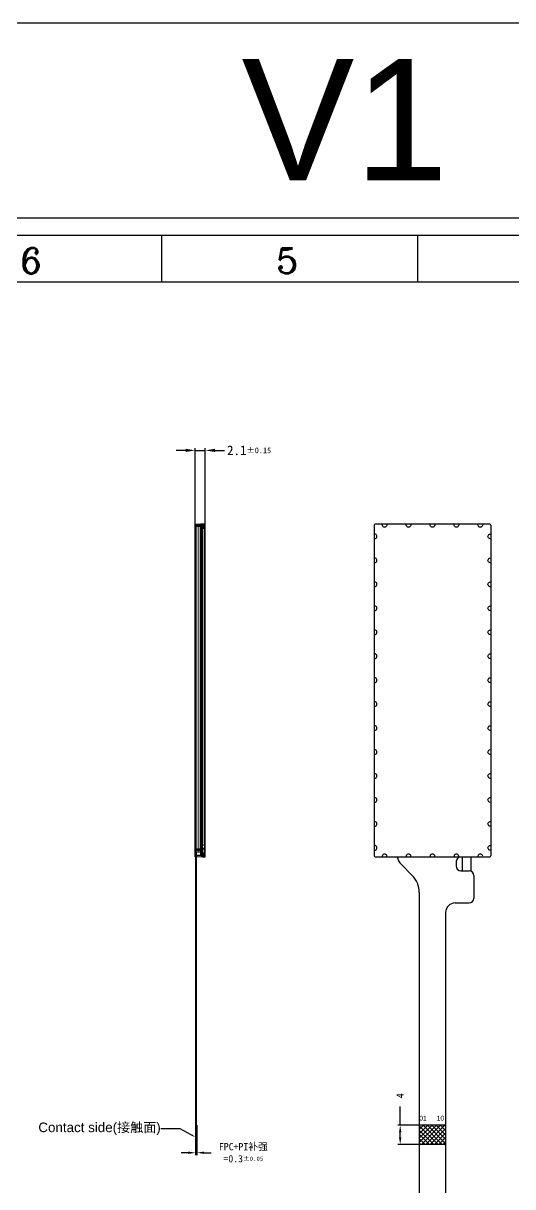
# Model space of a CAD drawing. Header units: millimetres. Extents: x 818 to 1306, y 1648 to 2013.
# Drawn here: x 980.1 to 1082.4, y 1770.2 to 2013 of the extents above; entities that cross this region are included whole.
import ezdxf
from ezdxf import colors
from ezdxf.entities.mleader import LeaderData, LeaderLine
from ezdxf.math import Vec2, Vec3

# ---------------------------------------------------------------- set-up
doc = ezdxf.new("R2010")
doc.units = ezdxf.units.MM
for name, color, linetype in [('1-标准图框', 40, 'Continuous'), ('3-LCD-FPC', 40, 'Continuous'), ('5-PIN文字', 7, 'Continuous'), ('BL', 7, 'Continuous'), ('FPC', 30, 'Continuous')]:
    doc.layers.add(name, color=color, linetype=linetype)
doc.layers.add('尺寸线 DIM', color=3, linetype='Continuous', lineweight=15)
doc.layers.add('标注图层', color=3, linetype='Continuous', lineweight=13)
doc.styles.add('ROMANC', font='romanc.shx', dxfattribs={"bigfont": 'gbcbig.shx'})
doc.styles.get("Standard").update_dxf_attribs({"font": 'arial.ttf'})
doc.styles.add('仿宋', font='')
doc.styles.get('仿宋').set_extended_font_data('仿宋_GB2312')
doc.dimstyles.new('_A1.5-公差0.05', dxfattribs={"dimtxt": 1.5, "dimasz": 1.5, "dimexe": 0.5, "dimexo": 0.1, "dimgap": 0.5, "dimtad": 0, "dimdsep": 46, "dimtxsty": '仿宋', "dimcen": 1.5, "dimclrd": 7, "dimclre": 7, "dimclrt": 7, "dimadec": 0, "dimazin": 2, "dimtol": 1, "dimtp": 0.05, "dimtm": 0.05, "dimtfac": 0.6, "dimtmove": 0, "dimatfit": 3, "dimfxl": 1, "dimtolj": 1, "dimarcsym": 0})
doc.dimstyles.new('_A1.5-公差0.1', dxfattribs={"dimtxt": 1.5, "dimasz": 1.5, "dimexe": 0.5, "dimexo": 0.1, "dimgap": 0.5, "dimtad": 0, "dimdsep": 46, "dimtxsty": '仿宋', "dimcen": 1.5, "dimclrd": 7, "dimclre": 7, "dimclrt": 7, "dimadec": 0, "dimazin": 2, "dimtol": 1, "dimtp": 0.1, "dimtm": 0.1, "dimtfac": 0.6, "dimtmove": 0, "dimatfit": 3, "dimfxl": 1, "dimtolj": 1, "dimarcsym": 0})
doc.dimstyles.new('_A1.5-无公差2', dxfattribs={"dimtxt": 1.5, "dimasz": 1.5, "dimexe": 0.5, "dimexo": 0.1, "dimgap": 0.5, "dimtad": 0, "dimdsep": 46, "dimtxsty": '仿宋', "dimcen": 1.5, "dimclrd": 7, "dimclre": 7, "dimclrt": 7, "dimadec": 0, "dimazin": 2, "dimtp": 0.05, "dimtm": 0.05, "dimtfac": 0.6, "dimtmove": 0, "dimatfit": 3, "dimfxl": 1, "dimtolj": 1, "dimarcsym": 0})
doc.dimstyles.new('_A2.0-公差0.15', dxfattribs={"dimtxt": 2, "dimasz": 2, "dimexe": 0.5, "dimexo": 0.1, "dimgap": 0.5, "dimtad": 0, "dimdsep": 46, "dimtxsty": '仿宋', "dimcen": 2, "dimclrd": 7, "dimclre": 7, "dimclrt": 7, "dimadec": 0, "dimazin": 2, "dimtol": 1, "dimtp": 0.15, "dimtm": 0.15, "dimtfac": 0.6, "dimtmove": 0, "dimatfit": 3, "dimfxl": 1, "dimtolj": 1, "dimarcsym": 0})

# ---------------------------------------------------------------- blocks, each defined once
blk = doc.blocks.new('*D260')
at = {"layer": 'Defpoints', "color": 0, "transparency": 16777216}
for p in [(1018.16, 1923.9), (1016.06, 1908.49), (1018.16, 1908.39)]:
    blk.add_point(p, dxfattribs=at)
at = {"layer": '标注图层', "color": 7, "lineweight": -2, "transparency": 16777216}
for p, q in [((1014.06, 1923.9), (1012.06, 1923.9)), ((1016.06, 1908.59), (1016.06, 1924.4)), ((1016.06, 1923.9), (1018.16, 1923.9)), ((1018.16, 1908.49), (1018.16, 1924.4)), ((1020.16, 1923.9), (1022.16, 1923.9))]:
    blk.add_line(p, q, dxfattribs=at)
at = {"layer": '标注图层', "color": 7, "transparency": 16777216}
for points in [[(1014.06, 1924.24), (1014.06, 1923.57), (1016.06, 1923.9)], [(1020.16, 1924.24), (1020.16, 1923.57), (1018.16, 1923.9)]]:
    blk.add_solid(points, dxfattribs=at)
at = {"layer": '标注图层', "color": 7, "transparency": 16777216, "insert": (1027.31, 1923.9), "char_height": 2, "attachment_point": 5, "style": '仿宋'}
blk.add_mtext('\\A1;2.1{\\H1.2;±0.15}', dxfattribs=at)
blk = doc.blocks.new('*U258')
at = {"linetype": 'Continuous'}
blk.add_arc((-0.2, 0), 0.5, 258.463, 101.537, dxfattribs=at)
blk = doc.blocks.new('*U259')
at = {"linetype": 'Continuous'}
blk.add_arc((-0.2, 0), 0.5, 258.463, 101.537, dxfattribs=at)
blk = doc.blocks.new('USHDUSHUDHSD')
at = {"color": 1}
for p, q in [((19884.2, -10485.08), (19884.2, -10550.38)), ((19884.52, -10551.81), (19884.52, -10485.08)), ((19884.13, -10551.71), (19884.2, -10550.38)), ((19884.13, -10551.71), (19884.13, -10551.81)), ((19884.52, -10551.81), (19884.13, -10551.81))]:
    blk.add_line(p, q, dxfattribs=at)
at = {"layer": '尺寸线 DIM', "color": 1, "ltscale": 5}
blk.add_line((19884.52, -10485.08), (19884.2, -10485.08), dxfattribs=at)
blk = doc.blocks.new('YSGDYSGD')
at = {"layer": '尺寸线 DIM', "color": 2, "ltscale": 5}
for p, q in [((19807.96, -10484.68), (19807.96, -10551.02)), ((19808.11, -10484.68), (19807.96, -10484.68)), ((19809.06, -10484.68), (19808.91, -10484.68)), ((19809.06, -10484.68), (19809.06, -10551.02)), ((19808.11, -10551.02), (19807.96, -10551.02)), ((19809.06, -10551.02), (19808.91, -10551.02))]:
    blk.add_line(p, q, dxfattribs=at)
at = {"layer": '尺寸线 DIM', "color": 1, "ltscale": 5}
for p, q in [((19808.11, -10484.68), (19808.11, -10552.62)), ((19808.51, -10484.68), (19808.11, -10484.68)), ((19808.51, -10484.68), (19808.51, -10552.62)), ((19808.91, -10484.68), (19808.51, -10484.68)), ((19808.91, -10484.68), (19808.91, -10552.62)), ((19808.91, -10552.62), (19808.11, -10552.62))]:
    blk.add_line(p, q, dxfattribs=at)
blk = doc.blocks.new('*D272')
at = {"color": 7, "lineweight": -2, "transparency": 16777216}
for p, q in [((1058.88, 1783.06), (1058.88, 1786.99)), ((1063.59, 1783.06), (1058.38, 1783.06)), ((1058.88, 1780.56), (1058.88, 1781.56)), ((1063.59, 1779.06), (1058.38, 1779.06))]:
    blk.add_line(p, q, dxfattribs=at)
at = {"color": 7, "transparency": 16777216}
for points in [[(1058.63, 1781.56), (1059.13, 1781.56), (1058.88, 1783.06)], [(1058.63, 1780.56), (1059.13, 1780.56), (1058.88, 1779.06)]]:
    blk.add_solid(points, dxfattribs=at)
at = {"layer": 'Defpoints', "color": 0, "transparency": 16777216}
for p in [(1058.88, 1783.06), (1063.69, 1783.06), (1063.69, 1779.06)]:
    blk.add_point(p, dxfattribs=at)
at = {"color": 7, "transparency": 16777216, "insert": (1058.88, 1788.7), "char_height": 1.5, "attachment_point": 5, "rotation": 90, "style": '仿宋'}
blk.add_mtext('\\A1; 4', dxfattribs=at)
blk = doc.blocks.new('*D273')
at = {"color": 7, "lineweight": -2, "transparency": 16777216}
for p, q in [((1062.87, 1780.74), (1062.87, 1758.02)), ((1068.37, 1780.74), (1068.37, 1758.02)), ((1064.37, 1758.52), (1066.87, 1758.52)), ((1068.37, 1758.52), (1069.87, 1758.52))]:
    blk.add_line(p, q, dxfattribs=at)
at = {"color": 7, "transparency": 16777216}
for points in [[(1064.37, 1758.77), (1064.37, 1758.27), (1062.87, 1758.52)], [(1066.87, 1758.77), (1066.87, 1758.27), (1068.37, 1758.52)]]:
    blk.add_solid(points, dxfattribs=at)
at = {"layer": 'Defpoints', "color": 0, "transparency": 16777216}
for p in [(1062.87, 1780.84), (1068.37, 1780.84), (1068.37, 1758.52)]:
    blk.add_point(p, dxfattribs=at)
at = {"color": 7, "transparency": 16777216, "insert": (1073.47, 1758.52), "char_height": 1.5, "attachment_point": 5, "style": '仿宋'}
blk.add_mtext('\\A1;5.5{\\H0.9;±0.1}', dxfattribs=at)
blk = doc.blocks.new('*D274')
at = {"color": 7, "lineweight": -2, "transparency": 16777216}
for p, q in [((1016.11, 1778.96), (1016.11, 1776.83)), ((1016.41, 1778.96), (1016.41, 1776.83)), ((1014.61, 1777.33), (1013.11, 1777.33)), ((1016.11, 1777.33), (1016.41, 1777.33)), ((1017.91, 1777.33), (1019.41, 1777.33))]:
    blk.add_line(p, q, dxfattribs=at)
at = {"color": 7, "transparency": 16777216}
for points in [[(1014.61, 1777.58), (1014.61, 1777.08), (1016.11, 1777.33)], [(1017.91, 1777.58), (1017.91, 1777.08), (1016.41, 1777.33)]]:
    blk.add_solid(points, dxfattribs=at)
at = {"layer": 'Defpoints', "color": 0, "transparency": 16777216}
for p in [(1016.11, 1779.06), (1016.41, 1779.06), (1016.41, 1777.33)]:
    blk.add_point(p, dxfattribs=at)
at = {"color": 7, "transparency": 16777216, "insert": (1026.11, 1777.33), "char_height": 1.5, "attachment_point": 5, "style": '仿宋'}
blk.add_mtext('\\A1;FPC+PI补强\\P=0.3{\\H0.9;±0.05}', dxfattribs=at)

msp = doc.modelspace()

# ---------------------------------------------------------------- hatches: boundary and pattern name
h = msp.add_hatch()
h.set_pattern_fill('ANSI31', color=256, scale=0.05, style=0)
h.set_pattern_definition([(45, (-1911.74782, 1269.32662), (-0.1122532015, 0.1122532015), [])])
h.paths.add_polyline_path([(1016.815, 1908.087), (1017.204, 1908.477), (1017.204, 1908.487), (1016.064, 1908.487), (1016.064, 1908.087)])
h = msp.add_hatch()
h.set_pattern_fill('ANSI31', scale=0.05, style=0)
h.set_pattern_definition([(45, (-18866.53957, 12392.6716), (-0.1122532015, 0.1122532015), [])])
h.paths.add_polyline_path([(1018.054, 1839.157, 0.4142136), (1018.064, 1839.167), (1018.064, 1839.859), (1017.564, 1839.859), (1017.564, 1839.457), (1017.364, 1839.457), (1017.364, 1839.057), (1017.664, 1839.057), (1017.664, 1839.157)])
h = msp.add_hatch()
h.set_pattern_fill('ANSI37', color=256, scale=0.2, style=0)
h.paths.add_polyline_path([(1062.873, 1783.059), (1062.873, 1779.259, 0.4142136), (1063.073, 1779.059), (1068.173, 1779.059, 0.4142136), (1068.373, 1779.259), (1068.373, 1783.059)])

# ---------------------------------------------------------------- linework, layer by layer
for p, q in [((1016.064, 1839.057), (1016.064, 1908.487)), ((1017.294, 1907.639), (1018.064, 1907.639)), ((1016.114, 1840.053), (1016.114, 1840.531)), ((1016.114, 1840.531), (1016.264, 1840.531)), ((1017.504, 1840.759), (1017.504, 1839.457)), ((1017.564, 1840.759), (1018.064, 1840.759)), ((1017.564, 1840.759), (1017.564, 1839.457)), ((1018.064, 1839.859), (1017.564, 1839.859))]:
    msp.add_line(p, q)
at = {"color": 7}
for p, q in [((1016.714, 1908.211), (1016.99, 1908.487)), ((1016.815, 1908.087), (1017.204, 1908.477)), ((1016.064, 1908.087), (1017.294, 1908.087)), ((1017.039, 1908.087), (1017.339, 1908.387)), ((1017.264, 1908.087), (1017.564, 1908.387)), ((1017.294, 1908.087), (1017.294, 1841.504)), ((1017.424, 1908.023), (1017.788, 1908.387)), ((1017.424, 1907.799), (1018.013, 1908.387)), ((1017.489, 1907.639), (1018.064, 1908.214)), ((1017.713, 1907.639), (1018.064, 1907.989)), ((1017.938, 1907.639), (1018.064, 1907.765)), ((1016.064, 1839.457), (1017.564, 1839.457))]:
    msp.add_line(p, q, dxfattribs=at)
at = {"color": 6}
for p, q in [((1018.064, 1908.487), (1017.204, 1908.487)), ((1017.204, 1908.387), (1017.204, 1908.487)), ((1077.613, 1908.489), (1053.633, 1908.489)), ((1018.064, 1908.387), (1017.204, 1908.387)), ((1017.454, 1907.569), (1017.454, 1842.303)), ((1018.064, 1839.167), (1018.064, 1908.387)), ((1018.164, 1839.157), (1018.164, 1908.387)), ((1053.433, 1908.289), (1053.433, 1839.259)), ((1077.813, 1908.289), (1077.813, 1839.259)), ((1017.454, 1842.303), (1017.549, 1842.303)), ((1017.664, 1839.157), (1018.054, 1839.157)), ((1017.664, 1839.157), (1017.664, 1839.057)), ((1017.664, 1839.057), (1018.064, 1839.057)), ((1053.633, 1839.059), (1077.613, 1839.059))]:
    msp.add_line(p, q, dxfattribs=at)
at = {"color": 5}
for p, q in [((1017.214, 1908.037), (1017.214, 1841.607)), ((1017.214, 1841.607), (1017.154, 1840.462)), ((1017.154, 1840.462), (1017.154, 1839.457))]:
    msp.add_line(p, q, dxfattribs=at)
at = {"color": 3}
for p, q in [((1017.549, 1907.569), (1017.549, 1842.303)), ((1017.549, 1842.303), (1017.609, 1842.303))]:
    msp.add_line(p, q, dxfattribs=at)
at = {"color": 2}
for p, q in [((1017.609, 1907.569), (1017.609, 1842.303)), ((1017.412, 1841.409), (1017.447, 1842.074)), ((1017.457, 1841.409), (1017.412, 1841.409)), ((1017.447, 1842.074), (1017.609, 1842.303)), ((1017.491, 1842.059), (1017.664, 1842.3))]:
    msp.add_line(p, q, dxfattribs=at)
at = {"color": 0}
for p, q in [((1016.064, 1840.734), (1017.504, 1840.734)), ((1016.064, 1840.464), (1017.364, 1840.464)), ((1017.364, 1840.46), (1017.364, 1839.457))]:
    msp.add_line(p, q, dxfattribs=at)
at = {"color": 32}
for p, q in [((1017.409, 1840.872), (1017.384, 1840.788)), ((1017.384, 1840.788), (1017.384, 1839.457)), ((1017.409, 1840.872), (1017.427, 1841.209)), ((1017.447, 1841.209), (1017.427, 1841.209)), ((1017.447, 1841.209), (1017.491, 1842.059)), ((1017.528, 1840.851), (1017.504, 1840.77)), ((1017.504, 1840.77), (1017.504, 1839.457)), ((1017.528, 1840.851), (1017.592, 1842.059)), ((1071.825, 1839.059), (1071.825, 1836.178)), ((1073.645, 1839.059), (1073.645, 1836.109)), ((1073.645, 1839.059), (1073.645, 1836.109))]:
    msp.add_line(p, q, dxfattribs=at)
at = {"color": 6}
for centre, radius, start, end in [((1018.064, 1908.387), 0.1, 0, 90), ((1053.633, 1908.289), 0.2, 90, 180), ((1077.613, 1908.289), 0.2, 0, 90), ((1018.054, 1839.167), 0.01, 270, 0), ((1018.064, 1839.157), 0.1, 270, 0), ((1053.633, 1839.259), 0.2, 180, 270), ((1077.613, 1839.259), 0.2, 270, 0)]:
    msp.add_arc(centre, radius, start, end, dxfattribs=at)
at = {"ltscale": 5}
msp.add_arc((1070.363, 1839.627), 1, 315, 325.38869, dxfattribs=at)
at = {"layer": '1-标准图框', "color": 7}
for p, q in [((1009.074, 1959.046), (1009.074, 1968.845)), ((1062.591, 1959.046), (1062.591, 1968.845))]:
    msp.add_line(p, q, dxfattribs=at)
for points in [[(838.721, 1968.845), (1286.461, 1968.845), (1286.461, 1652.261), (838.721, 1652.261)], [(848.52, 1959.046), (1276.662, 1959.046), (1276.662, 1662.06), (848.52, 1662.06)]]:
    msp.add_lwpolyline(points, close=True, dxfattribs=at)
at = {"layer": '3-LCD-FPC', "color": 5}
msp.add_line((1017.214, 1908.037), (1017.294, 1908.037), dxfattribs=at)
at = {"layer": '5-PIN文字'}
for p, q in [((1306.426, 2013.041), (819.946, 2013.041)), ((818.399, 1972.437), (1305.653, 1972.437))]:
    msp.add_line(p, q, dxfattribs=at)
at = {"layer": 'FPC', "color": 30, "lineweight": -3}
for p, q in [((1016.114, 1840.053), (1016.114, 1779.059)), ((1016.264, 1840.053), (1016.264, 1779.059)), ((1070.856, 1838.705), (1071.07, 1838.92)), ((1061.409, 1835.186), (1059.072, 1837.523)), ((1070.563, 1837.998), (1070.563, 1837.178)), ((1071.563, 1836.178), (1073.28, 1836.178)), ((1074.28, 1835.178), (1074.28, 1830.455)), ((1062.873, 1831.651), (1062.873, 1779.259)), ((1070.373, 1829.455), (1073.28, 1829.455)), ((1068.373, 1827.455), (1068.373, 1779.259)), ((1062.873, 1802.458), (1062.873, 1779.259)), ((1016.264, 1783.059), (1016.414, 1783.059)), ((1016.414, 1783.059), (1016.414, 1779.059)), ((1068.373, 1783.059), (1062.873, 1783.059)), ((1016.114, 1779.059), (1016.414, 1779.059)), ((1068.173, 1779.059), (1063.073, 1779.059))]:
    msp.add_line(p, q, dxfattribs=at)
for centre, radius, start, end in [((1061.193, 1839.645), 3, 191.26058, 225), ((1071.563, 1837.998), 1, 135, 180), ((1071.563, 1837.178), 1, 180, 270), ((1073.28, 1835.178), 1, 0, 90), ((1057.873, 1831.651), 5, 0, 45), ((1070.373, 1827.455), 2, 90, 180), ((1073.28, 1830.455), 1, 270, 0), ((1063.073, 1779.259), 0.2, 180, 270), ((1068.173, 1779.259), 0.2, 270, 0)]:
    msp.add_arc(centre, radius, start, end, dxfattribs=at)
at = {"layer": '尺寸线 DIM', "color": 0, "ltscale": 5}
for p, q in [((1017.204, 1908.487), (1016.064, 1908.487)), ((1018.064, 1841.504), (1017.209, 1841.504)), ((1017.424, 1841.605), (1017.364, 1840.46)), ((1017.408, 1841.294), (1017.564, 1841.294)), ((1017.564, 1840.759), (1017.564, 1841.294)), ((1017.364, 1839.057), (1016.064, 1839.057)), ((1017.124, 1840.453), (1017.124, 1839.457)), ((1017.124, 1840.453), (1017.154, 1840.453)), ((1017.564, 1840.096), (1017.364, 1840.096)), ((1017.364, 1839.457), (1017.364, 1839.057)), ((1017.664, 1839.057), (1017.364, 1839.057))]:
    msp.add_line(p, q, dxfattribs=at)
at = {"layer": '尺寸线 DIM', "color": 6, "ltscale": 5}
msp.add_line((1017.549, 1907.569), (1017.454, 1907.569), dxfattribs=at)
at = {"layer": '尺寸线 DIM', "color": 3, "ltscale": 5}
msp.add_line((1017.609, 1907.569), (1017.549, 1907.569), dxfattribs=at)
at = {"layer": '尺寸线 DIM', "color": 2, "ltscale": 5}
msp.add_line((1017.664, 1907.569), (1017.609, 1907.569), dxfattribs=at)
at = {"layer": '尺寸线 DIM', "color": 32, "ltscale": 5}
msp.add_line((1017.592, 1842.059), (1017.491, 1842.059), dxfattribs=at)
at = {"layer": '尺寸线 DIM', "color": 5, "ltscale": 5}
msp.add_line((1017.646, 1841.959), (1017.586, 1841.959), dxfattribs=at)

# ---------------------------------------------------------------- block references
at = {"color": 0, "linetype": 'ByBlock', "lineweight": -2}
for p in [(1053.733, 1905.953), (1053.733, 1900.953), (1053.733, 1895.953), (1053.733, 1890.953), (1053.733, 1885.953), (1053.733, 1880.953), (1053.733, 1875.953), (1053.733, 1870.953), (1053.733, 1865.953), (1053.733, 1860.953), (1053.733, 1855.953), (1053.733, 1850.953), (1053.733, 1845.953), (1053.733, 1840.953)]:
    msp.add_blockref('*U258', p, dxfattribs=at)
at = {"color": 0, "linetype": 'ByBlock', "lineweight": -2, "xscale": -1}
for p in [(1077.513, 1905.953), (1077.513, 1900.953), (1077.513, 1895.953), (1077.513, 1890.953), (1077.513, 1885.953), (1077.513, 1880.953), (1077.513, 1875.953), (1077.513, 1870.953), (1077.513, 1865.953), (1077.513, 1860.953), (1077.513, 1855.953), (1077.513, 1850.953), (1077.513, 1845.953), (1077.513, 1840.953)]:
    msp.add_blockref('*U258', p, dxfattribs=at)
at = {"layer": 'BL', "color": 0, "linetype": 'ByBlock', "lineweight": -2, "extrusion": (0, 0, -1), "zscale": -1, "rotation": 270}
for p in [(-1055.623, 1908.189), (-1060.623, 1908.189), (-1065.623, 1908.189), (-1070.623, 1908.189), (-1075.623, 1908.189)]:
    msp.add_blockref('*U259', p, dxfattribs=at)
at = {"layer": 'BL', "color": 0, "linetype": 'ByBlock', "lineweight": -2, "extrusion": (0, 0, -1), "xscale": -1, "zscale": -1, "rotation": 270}
for p in [(-1055.623, 1839.359), (-1060.623, 1839.359), (-1065.623, 1839.359), (-1070.623, 1839.359), (-1075.623, 1839.359)]:
    msp.add_blockref('*U259', p, dxfattribs=at)
at = {"layer": '尺寸线 DIM', "color": 0}
for name, p in [('YSGDYSGD', (-18791.845, 12392.672)), ('USHDUSHUDHSD', (-18866.54, 12392.672))]:
    msp.add_blockref(name, p, dxfattribs=at)

# ---------------------------------------------------------------- texts
at = {"char_height": 1, "width": 1.67372, "attachment_point": 3}
for s, insert in [('01', (1064.419, 1785.042)), ('10', (1068.062, 1785.042))]:
    msp.add_mtext(s, dxfattribs=dict(at, insert=insert))
at = {"layer": '1-标准图框', "color": 7, "style": 'ROMANC'}
for s, p in [('6', (979.501, 1960.835)), ('5', (1033.019, 1960.835))]:
    msp.add_text(s, height=5.276, dxfattribs=at).set_placement(p)
at = {"layer": '5-PIN文字', "insert": (1025.74, 2005.558), "char_height": 25.28, "attachment_point": 1}
msp.add_mtext_dynamic_manual_height_columns('V1', width=63.55006, gutter_width=126.4, heights=[0], dxfattribs=at)

# ---------------------------------------------------------------- dimensions: what is measured, and where the dimension line sits
dim = msp.add_linear_dim(base=(1058.877, 1783.059), p1=(1063.685, 1779.059), p2=(1063.685, 1783.059), angle=90, text=' <>', dimstyle='_A1.5-无公差2')
dim.commit()
dim.dimension.update_dxf_attribs({"geometry": '*D272', "text_midpoint": (1058.877, 1788.7), "dimtype": 160})
dim = msp.add_linear_dim(base=(1068.373, 1758.524), p1=(1062.873, 1780.838), p2=(1068.373, 1780.838), dimstyle='_A1.5-公差0.1')
dim.commit()
dim.dimension.update_dxf_attribs({"geometry": '*D273', "text_midpoint": (1073.466, 1758.524), "dimtype": 160})
dim = msp.add_linear_dim(base=(1016.414, 1777.335), p1=(1016.114, 1779.059), p2=(1016.414, 1779.059), text='FPC+PI补强\\P=<>', dimstyle='_A1.5-公差0.05')
dim.commit()
dim.dimension.update_dxf_attribs({"geometry": '*D274', "text_midpoint": (1026.112, 1777.335)})
at = {"layer": '标注图层', "color": 3}
dim = msp.add_linear_dim(base=(1018.164, 1923.902), p1=(1016.064, 1908.487), p2=(1018.164, 1908.387), dimstyle='_A2.0-公差0.15', dxfattribs=at)
dim.commit()
dim.dimension.update_dxf_attribs({"geometry": '*D260', "text_midpoint": (1027.312, 1923.902)})

# ---------------------------------------------------------------- leaders
at = {"layer": '3-LCD-FPC'}
ml = msp.add_multileader_mtext('Standard', dxfattribs=at)
ml.set_content('Contact side({\\fSimSun|b0|i0|c134|p2;接触面})', color=256)
ml.set_leader_properties()
ml.build(insert=Vec2(0, 0))
ml.multileader.update_dxf_attribs({"arrow_head_size": 1})
ctx = ml.context
ctx.base_point, ctx.char_height, ctx.arrow_head_size, ctx.landing_gap_size, ctx.plane_origin = Vec3(983.118, 1782.335), 2, 1, 0, Vec3(1016.114, 1780.586)
ctx.text_align_type = 2
notes = []
notes.append((ctx, [(0, (1, 1, 0), (1012.943, 1782.335), (-1, 0), 4.093, [(0, [(1016.114, 1780.586)], 0, [])])]))
ctx.mtext.insert, ctx.mtext.alignment, ctx.mtext.flow_direction = Vec3(1008.85, 1783.629), 3, 5
for ctx, leaders in notes:
    for number, flags, end, landing, length, lines in leaders:
        leader = LeaderData()
        leader.index, (leader.has_last_leader_line, leader.has_dogleg_vector, leader.attachment_direction) = number, flags
        leader.last_leader_point, leader.dogleg_vector, leader.dogleg_length = Vec3(end), Vec3(landing), length
        for number, points, colour, breaks in lines:
            line = LeaderLine()
            line.index, line.vertices, line.color, line.breaks = number, Vec3.list(points), colors.encode_raw_color(colour), breaks
            leader.lines.append(line)
        ctx.leaders.append(leader)

doc.saveas('drawing.dxf')
